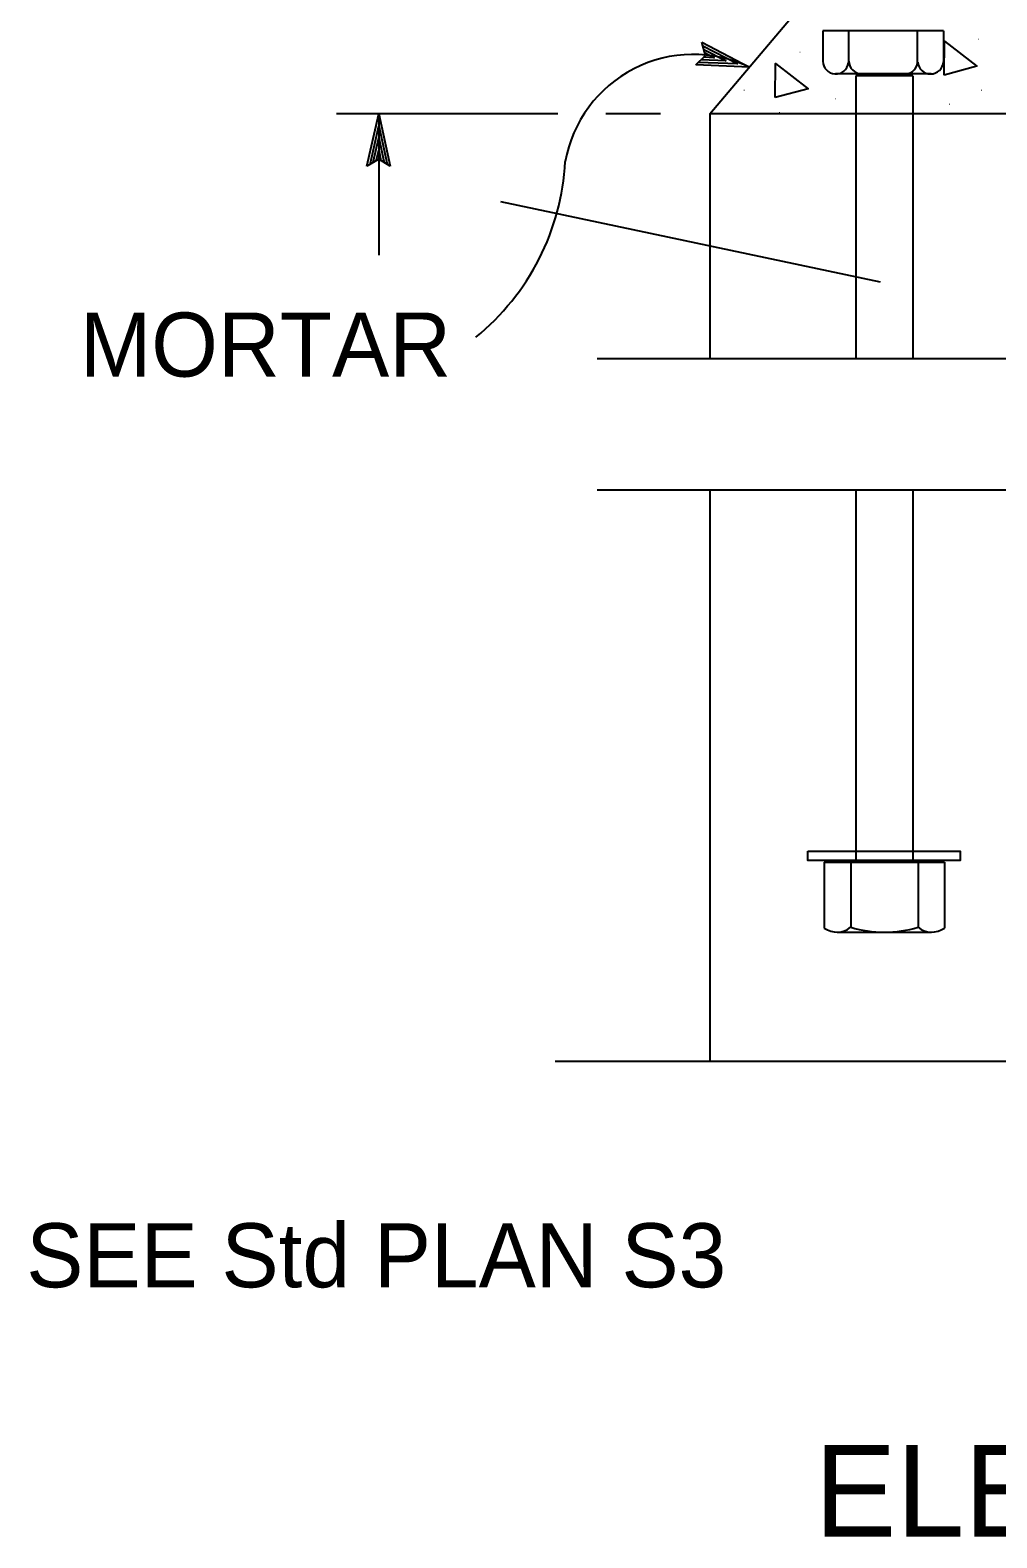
# Model space of a CAD drawing. Extents: x -894 to 866, y -476 to 714.
# Drawn here: x -182.7 to -77.1, y 51.3 to 216 of the extents above; entities that cross this region are included whole.
import ezdxf

# ---------------------------------------------------------------- set-up
doc = ezdxf.new("R2010")
doc.units = 0
for name, color, linetype in [('56 Stage 3 Anno', 7, 'Continuous'), ('57 Undefined', 7, 'Continuous'), ('59 Sndwall Anno', 7, 'Continuous'), ('60 Nongeo Data', 7, 'Continuous')]:
    doc.layers.add(name, color=color, linetype=linetype)

msp = doc.modelspace()

# ---------------------------------------------------------------- linework, layer by layer
at = {"layer": '56 Stage 3 Anno'}
for p, q in [((-108.9, 213.25), (-109.31, 214.68)), ((-109.31, 214.68), (-109.31, 214.68)), ((-109.31, 214.68), (-104.1, 211.97)), ((-109.19, 214.3), (-105.37, 212.31)), ((-109.96, 212.22), (-108.9, 213.25)), ((-105.38, 212.31), (-109.66, 212.49)), ((-106.65, 212.65), (-109.41, 212.77)), ((-107.92, 212.99), (-109.1, 213.04)), ((-109.07, 213.91), (-106.65, 212.65)), ((-108.99, 213.55), (-107.92, 212.99)), ((-104.1, 211.97), (-109.96, 212.22)), ((-109.96, 212.22), (-109.96, 212.22)), ((-104.1, 211.97), (-104.1, 211.97)), ((-125.03, 206.87), (-149.2, 206.87)), ((-145.88, 201.14), (-144.6, 206.87)), ((-144.6, 206.87), (-144.6, 191.44)), ((-144.6, 206.87), (-144.6, 206.87)), ((-144.6, 206.87), (-143.33, 201.14)), ((-113.82, 206.87), (-119.77, 206.87)), ((-145.54, 201.34), (-144.6, 205.55)), ((-145.2, 201.57), (-144.6, 204.23)), ((-144.6, 205.54), (-143.67, 201.36)), ((-144.6, 204.23), (-144, 201.53)), ((-144.87, 201.74), (-144.6, 202.91)), ((-144.6, 202.91), (-144.35, 201.76)), ((-144.6, 201.9), (-145.88, 201.14)), ((-145.88, 201.14), (-145.88, 201.14)), ((-143.33, 201.14), (-144.6, 201.9)), ((-143.33, 201.14), (-143.33, 201.14)), ((-131.3, 197.3), (-89.81, 188.52))]:
    msp.add_line(p, q, dxfattribs=at)
for centre, radius, start, end in [((-110.23, 199.16), 14.2, 64.4091, 169.9234), ((-150.74, 203.1), 26.57, 309.0636, 356.8736)]:
    msp.add_arc(centre, radius, start, end, dxfattribs=at)
at = {"layer": '59 Sndwall Anno'}
for points in [[(-82.82, 211.09), (-82.79, 214.82), (-79.24, 212.06)], [(-101.28, 208.64), (-101.25, 212.37), (-97.69, 209.61)]]:
    msp.add_lwpolyline(points, close=True, dxfattribs=at)
at = {"layer": '60 Nongeo Data'}
for p, q in [((-108.41, 206.87), (-98.79, 218.24)), ((-82.89, 215.93), (-96.08, 215.93)), ((-96.08, 215.93), (-96.08, 212.62)), ((-93.25, 215.93), (-93.25, 212.43)), ((-85.71, 212.63), (-85.71, 215.93)), ((-82.89, 215.93), (-82.89, 212.55)), ((-84.25, 211.22), (-94.68, 211.22)), ((-86.23, 211.02), (-92.46, 211.02)), ((-92.46, 211.02), (-92.46, 180.09)), ((-86.23, 211.02), (-86.23, 180.09)), ((-108.41, 206.87), (-108.41, 180.09)), ((6.28, 206.87), (-108.41, 206.87)), ((-54.64, 180.09), (-120.73, 180.09)), ((-54.64, 165.75), (-120.73, 165.75)), ((-108.41, 165.75), (-108.41, 103.37)), ((-92.46, 165.75), (-92.46, 125.14)), ((-86.23, 165.75), (-86.23, 125.14)), ((-95.91, 125.14), (-95.91, 117.92)), ((-95.91, 125.14), (-82.78, 125.14)), ((-93.02, 125.14), (-93.02, 118)), ((-85.67, 125.14), (-85.67, 118.01)), ((-82.78, 125.14), (-82.78, 117.92)), ((-94.52, 117.48), (-84.18, 117.48)), ((-125.33, 103.37), (-63.45, 103.37))]:
    msp.add_line(p, q, dxfattribs=at)
msp.add_lwpolyline([(-97.7, 126.32), (-81.06, 126.32), (-81.06, 125.3), (-97.7, 125.3)], close=True, dxfattribs=at)
for centre, radius, start, end in [((-94.66, 212.63), 1.41, 180.7224, 351.7875), ((-91.82, 212.64), 1.41, 180.4996, 268.1024), ((-87.12, 212.63), 1.41, 272.9268, 0.3985), ((-84.3, 212.63), 1.41, 184.8049, 356.3828), ((-94.53, 119.88), 2.4, 234.7154, 308.6261), ((-89.35, 130.61), 13.13, 253.7389, 286.2733), ((-84.17, 119.88), 2.4, 231.3861, 305.2752)]:
    msp.add_arc(centre, radius, start, end, dxfattribs=at)

# ---------------------------------------------------------------- texts
at = {"layer": '57 Undefined'}
for s, height, p in [('MORTAR', 7, (-177.25, 178.16)), ('SEE Std PLAN S3', 7, (-183.11, 78.68)), ('ELEVATION', 10, (-96.97, 51.46))]:
    msp.add_text(s, height=height, dxfattribs=at).set_placement(p)
at = {"layer": '59 Sndwall Anno'}
for p in [(-79.22, 214.95), (-98.71, 213.54), (-104.8, 209.39), (-78.87, 209.39), (-94.85, 208.45), (-82.37, 207.86), (-100.95, 206.94)]:
    msp.add_text('.', height=0.765, dxfattribs=at).set_placement(p)

doc.saveas('drawing.dxf')
